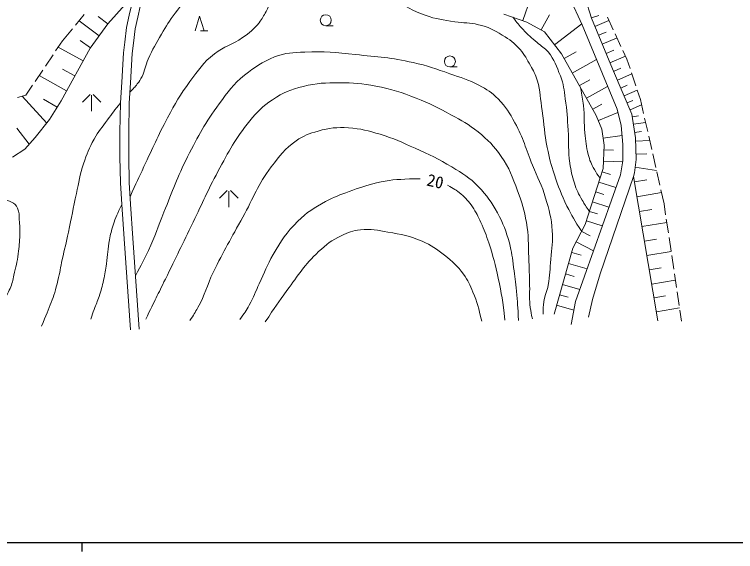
# Model space of a CAD drawing. Units: millimetres, scale not verified. Extents: x 40000 to 680000, y 20000 to 380000.
# Drawn here: x 260674 to 339198, y 204000 to 262454 of the extents above; entities that cross this region are included whole.
import ezdxf
from ezdxf.enums import TextEntityAlignment as Align

# ---------------------------------------------------------------- set-up
doc = ezdxf.new("R2010")
doc.units = ezdxf.units.MM
doc.header["$LTSCALE"] = 1000
doc.layers.add('M-TTL-BAND', color=7, linetype='Continuous', lineweight=25)
doc.layers.add('M-WORK', color=1, linetype='Continuous', lineweight=13)
doc.styles.add('ＭＳ ゴシック', font='')
doc.styles.get('ＭＳ ゴシック').set_extended_font_data('MS Gothic')

msp = doc.modelspace()

# ---------------------------------------------------------------- linework, layer by layer
at = {"layer": 'M-TTL-BAND'}
for p, q in [((40000, 205000), (579000, 205000)), ((268000, 205000), (268000, 204000))]:
    msp.add_line(p, q, dxfattribs=at)
at = {"layer": 'M-WORK'}
for p, q in [((317986, 271267), (322492, 261311)), ((316026, 261779), (318557, 269299)), ((323525, 262040), (321242, 269187)), ((270861, 261446), (273806, 264755)), ((273454, 263564), (273173, 262368)), ((274373, 263321), (274100, 262161)), ((267322, 261283), (268283, 262435)), ((273173, 262368), (272891, 261031)), ((280361, 260673), (280841, 262273)), ((280841, 262273), (281321, 260673)), ((316475, 261628), (313966, 262472)), ((318018, 260771), (318924, 262401)), ((323514, 262075), (324300, 262327)), ((269916, 260142), (267707, 261745)), ((270856, 261438), (269776, 262221)), ((274100, 262161), (273828, 260871)), ((318375, 260572), (316475, 261628)), ((325800, 256528), (323525, 262040)), ((323889, 261158), (325415, 261788)), ((325878, 260787), (325249, 262148)), ((265892, 259566), (267002, 260899)), ((268938, 258795), (270861, 261446)), ((272891, 261031), (272680, 259436)), ((273828, 260871), (273624, 259326)), ((294578, 261223), (295378, 261223)), ((319498, 259127), (322444, 261415)), ((322492, 261311), (326291, 252129)), ((281721, 260673), (280921, 260673)), ((320252, 258156), (318375, 260572)), ((324287, 260194), (325090, 260526)), ((326717, 258971), (326088, 260333)), ((265160, 258478), (265892, 259566)), ((268954, 258817), (267850, 259619)), ((272680, 259436), (272563, 258287)), ((273624, 259326), (273509, 258204)), ((324684, 259230), (326291, 259894)), ((268156, 257388), (265442, 258897)), ((265756, 253068), (268938, 258795)), ((320535, 257653), (321847, 258391)), ((325103, 258216), (325949, 258565)), ((327361, 257578), (326927, 258517)), ((264044, 256819), (264881, 258063)), ((272563, 258287), (272469, 256997)), ((273509, 258204), (273417, 256934)), ((324028, 251448), (320252, 258156)), ((321421, 256078), (324045, 257556)), ((325522, 257202), (327213, 257900)), ((327702, 256564), (327361, 257578)), ((272469, 256997), (272352, 255074)), ((273417, 256934), (273300, 255020)), ((262928, 255159), (263765, 256404)), ((267251, 255759), (265894, 256514)), ((308087, 256737), (308887, 256737)), ((327911, 251603), (325800, 256528)), ((325918, 256253), (326705, 256591)), ((328339, 254668), (327861, 256090)), ((266346, 254131), (263354, 255793)), ((322195, 254703), (323341, 255348)), ((326323, 255309), (327897, 255983)), ((261916, 253656), (262648, 254744)), ((272352, 255074), (272234, 252846)), ((273300, 255020), (273184, 252810)), ((322969, 253329), (325261, 254619)), ((326692, 254447), (327409, 254755)), ((261025, 253401), (261916, 253656)), ((268907, 253745), (268084, 252922)), ((269084, 251922), (269084, 253672)), ((270084, 252922), (269261, 253745)), ((327061, 253586), (328496, 254201)), ((328839, 253180), (328498, 254194)), ((264196, 250637), (261522, 253543)), ((265319, 252353), (263858, 253245)), ((264505, 251020), (265756, 253068)), ((272234, 252846), (272164, 249632)), ((327384, 252831), (328014, 253101)), ((329183, 251661), (328839, 253180)), ((273184, 252810), (273114, 249622)), ((323645, 252128), (324646, 252691)), ((326291, 252129), (326725, 250369)), ((327708, 252076), (328967, 252615)), ((324638, 249971), (324028, 251448)), ((324256, 250895), (326379, 251771)), ((328286, 249023), (327911, 251603)), ((327953, 251314), (328618, 251411)), ((262922, 249058), (264505, 251020)), ((328069, 250516), (329399, 250709)), ((329626, 249710), (329294, 251173)), ((262282, 248337), (260935, 250071)), ((324872, 248235), (324638, 249971)), ((326725, 250369), (326936, 248282)), ((328203, 249597), (328968, 249708)), ((261812, 247807), (262922, 249058)), ((272164, 249632), (272164, 246959)), ((273114, 249622), (273114, 246971)), ((324770, 248992), (326836, 249272)), ((328380, 246677), (328286, 249023)), ((330068, 247760), (329736, 249222)), ((324778, 245679), (324872, 248235)), ((326936, 248282), (326936, 246523)), ((328300, 248675), (329846, 248736)), ((260467, 246931), (261812, 247807)), ((324854, 247736), (325906, 247697)), ((272164, 246959), (272234, 244144)), ((273114, 246971), (273184, 244179)), ((328207, 245232), (328380, 246677)), ((328357, 247249), (329545, 247297)), ((330510, 245809), (330178, 247272)), ((324807, 246473), (326913, 246395)), ((326936, 246523), (326655, 244998)), ((328243, 245834), (330591, 245454)), ((326655, 244998), (321776, 231207)), ((322832, 239580), (324778, 245679)), ((324664, 245322), (325593, 245025)), ((328078, 244810), (328207, 245232)), ((330952, 243859), (330621, 245321)), ((324309, 244208), (326165, 243615)), ((324466, 234209), (328078, 244810)), ((328078, 244810), (330740, 229119)), ((328177, 244224), (329518, 244451)), ((272234, 244144), (272352, 241752)), ((273184, 244179), (273300, 241808)), ((283842, 243296), (283019, 242473)), ((284019, 241473), (284019, 243223)), ((285019, 242473), (284195, 243296)), ((323966, 243134), (324861, 242848)), ((328450, 242615), (331131, 243070)), ((331407, 241852), (331063, 243371)), ((323623, 242060), (325413, 241488)), ((331583, 240660), (331407, 241852)), ((272352, 241752), (272610, 238023)), ((273300, 241808), (273557, 238089)), ((328725, 240992), (330078, 241221)), ((323293, 241024), (324155, 240749)), ((321495, 237024), (322832, 239580)), ((322962, 239989), (324688, 239438)), ((329001, 239368), (331706, 239827)), ((331876, 238681), (331657, 240165)), ((322442, 238835), (323380, 238344)), ((272610, 238023), (273313, 228148)), ((273557, 238089), (274261, 228216)), ((329269, 237785), (330588, 238009)), ((332168, 236703), (331949, 238187)), ((321853, 237709), (323729, 236728)), ((319431, 229847), (321495, 237024)), ((321359, 236554), (322370, 236263)), ((329538, 236202), (332176, 236650)), ((332461, 234724), (332242, 236208)), ((321011, 235341), (323033, 234759)), ((329800, 234659), (331086, 234877)), ((320685, 234209), (321628, 233938)), ((323621, 231441), (324466, 234209)), ((332753, 232746), (332534, 234230)), ((330062, 233115), (332634, 233552)), ((320360, 233077), (322246, 232535)), ((320033, 231943), (320979, 231671)), ((330317, 231610), (331571, 231823)), ((333046, 230767), (332827, 232251)), ((321776, 231207), (321307, 228721)), ((323199, 229494), (323621, 231441)), ((319707, 230808), (321598, 230264)), ((330572, 230105), (333081, 230531)), ((333295, 229081), (333119, 230273))]:
    msp.add_line(p, q, dxfattribs=at)
for centre in [(294578, 261823), (308087, 257337)]:
    msp.add_circle(centre, 600, dxfattribs=at)
for points, knots in [([(273246, 253988), (273642, 254390), (273773, 254513), (274054, 254894), (274275, 255193), (274404, 255360), (274570, 255692), (274923, 256397), (274926, 256873), (275251, 257592), (275745, 258686), (276078, 259274), (276681, 260312), (277216, 261233), (277541, 261737), (278182, 262587), (278867, 263495), (279233, 264037), (280082, 264792), (280988, 265598), (281558, 266002), (282639, 266551), (283752, 267118), (284433, 267334), (285641, 267654), (286970, 268005), (287751, 268044), (289112, 268240), (290472, 268435), (291233, 268609), (292607, 268639), (294226, 268674), (295141, 268531), (296735, 268240), (297770, 268051), (298306, 267764), (299315, 267466), (300622, 267080), (301037, 266963), (302667, 266499)], [0, 0, 0, 0, 1, 1, 1, 2, 2, 2, 3, 3, 3, 4, 4, 4, 5, 5, 5, 6, 6, 6, 7, 7, 7, 8, 8, 8, 9, 9, 9, 10, 10, 10, 11, 11, 11, 12, 12, 12, 13, 13, 13, 13]), ([(273261, 242613), (273991, 244208), (274182, 244615), (274783, 245892), (275764, 247978), (276253, 249178), (277351, 251205), (278213, 252794), (278687, 253704), (279779, 255145), (280731, 256402), (281206, 257205), (282453, 258171), (283543, 259015), (284382, 259142), (285513, 259930), (286288, 260469), (286702, 260825), (287308, 261548), (287672, 261984), (287804, 262284), (288082, 262779), (288512, 263546), (288551, 264100), (289102, 264785), (289726, 265561), (290206, 265911), (291072, 266403), (291632, 266721), (292012, 266846), (292655, 266861), (293635, 266882), (294138, 266486), (295083, 266227), (296350, 265881), (297071, 265723), (298319, 265313), (299753, 264841), (300551, 264558), (301943, 263976), (303316, 263402), (303986, 262847), (305391, 262357), (306613, 261931), (307352, 261871), (308628, 261654), (309624, 261484), (310216, 261586), (311196, 261337), (312270, 261065), (312856, 260792), (313799, 260211), (314631, 259700), (315092, 259363), (315734, 258628), (316263, 258022), (316467, 257606), (316860, 256904), (317200, 256298), (317399, 255951), (317599, 255286), (317975, 254033), (317934, 253273), (318127, 251979), (318360, 250414), (318368, 249517), (318690, 247968), (318932, 246800), (319080, 246143), (319464, 245013), (319926, 243653), (320194, 242886), (320836, 241600), (321393, 240482), (321634, 240089), (322442, 238835)], [0, 0, 0, 0, 1, 1, 1, 2, 2, 2, 3, 3, 3, 4, 4, 4, 5, 5, 5, 6, 6, 6, 7, 7, 7, 8, 8, 8, 9, 9, 9, 10, 10, 10, 11, 11, 11, 12, 12, 12, 13, 13, 13, 14, 14, 14, 15, 15, 15, 16, 16, 16, 17, 17, 17, 18, 18, 18, 19, 19, 19, 20, 20, 20, 21, 21, 21, 22, 22, 22, 23, 23, 23, 24, 24, 24, 25, 25, 25, 25]), ([(314937, 262145), (315438, 261496), (315594, 261304), (316061, 260805), (316615, 260213), (316979, 259935), (317586, 259398), (318048, 258988), (318388, 258841), (318782, 258366), (319511, 257485), (319698, 256825), (320119, 255762), (320485, 254838), (320507, 254258), (320658, 253276), (320863, 251949), (320868, 251191), (320963, 249852), (321063, 248452), (320959, 247654), (321151, 246263), (321269, 245407), (321386, 244931), (321643, 244105), (321880, 243346), (322091, 242942), (322488, 242253), (322774, 241756), (322891, 241577), (323293, 241024)], [0, 0, 0, 0, 1, 1, 1, 2, 2, 2, 3, 3, 3, 4, 4, 4, 5, 5, 5, 6, 6, 6, 7, 7, 7, 8, 8, 8, 9, 9, 9, 10, 10, 10, 10]), ([(273848, 234010), (274557, 235295), (274746, 235670), (275264, 236763), (276017, 238352), (276275, 239314), (276953, 240938), (277939, 243301), (278373, 244682), (279533, 246965), (280721, 249306), (281426, 250619), (282980, 252735), (283937, 254038), (284456, 254830), (285724, 255831), (286902, 256761), (287612, 257274), (289008, 257825), (290217, 258302), (290994, 258291), (292292, 258364), (294444, 258485), (295657, 258287), (297803, 258083), (300271, 257848), (301670, 257752), (304089, 257215), (305679, 256862), (306543, 256544), (308076, 255995), (309328, 255548), (310075, 255385), (311243, 254752), (312132, 254270), (312647, 253975), (313354, 253251), (314213, 252371), (314565, 251748), (315160, 250671), (316105, 248960), (316344, 247860), (317083, 246051), (317653, 244654), (318097, 243913), (318514, 242462), (318903, 241105), (319144, 240329), (319241, 238921), (319323, 237712), (319173, 237032), (319077, 235825), (318988, 234714), (319002, 234081), (318795, 232987), (318660, 232270), (318419, 231903), (318326, 231181), (318259, 230662), (318249, 230458), (318256, 229844)], [0, 0, 0, 0, 1, 1, 1, 2, 2, 2, 3, 3, 3, 4, 4, 4, 5, 5, 5, 6, 6, 6, 7, 7, 7, 8, 8, 8, 9, 9, 9, 10, 10, 10, 11, 11, 11, 12, 12, 12, 13, 13, 13, 14, 14, 14, 15, 15, 15, 16, 16, 16, 17, 17, 17, 18, 18, 18, 19, 19, 19, 20, 20, 20, 20]), ([(274969, 229277), (276013, 231411), (276274, 231945), (277111, 233655), (278293, 236073), (278954, 237429), (280136, 239847), (281189, 242000), (281690, 243252), (282834, 245359), (284048, 247595), (284696, 248900), (286305, 250871), (287137, 251890), (287685, 252422), (288768, 253169), (289943, 253980), (290738, 254269), (292122, 254623), (293629, 255009), (294529, 255006), (296085, 255022), (297631, 255038), (298507, 254937), (300026, 254647), (301791, 254309), (302759, 253982), (304435, 253333), (305952, 252746), (306763, 252312), (308188, 251527), (309388, 250866), (310105, 250541), (311167, 249674), (312276, 248768), (312862, 248179), (313676, 247001), (314594, 245672), (314885, 244780), (315459, 243271), (315959, 241956), (316168, 241184), (316420, 239800), (316687, 238337), (316607, 237486), (316678, 236000), (316736, 234792), (316736, 234114), (316772, 232904), (316800, 231988), (316711, 231466), (316843, 230559), (316912, 230079), (316939, 229899), (317077, 229339)], [0, 0, 0, 0, 1, 1, 1, 2, 2, 2, 3, 3, 3, 4, 4, 4, 5, 5, 5, 6, 6, 6, 7, 7, 7, 8, 8, 8, 9, 9, 9, 10, 10, 10, 11, 11, 11, 12, 12, 12, 13, 13, 13, 14, 14, 14, 15, 15, 15, 16, 16, 16, 17, 17, 17, 18, 18, 18, 18]), ([(322321, 254481), (322496, 253562), (322535, 253293), (322628, 252526), (322768, 251378), (322673, 250720), (322793, 249570), (322888, 248649), (322918, 248123), (323144, 247225), (323314, 246552), (323481, 246186), (323825, 245583), (324044, 245200), (324135, 245055), (324446, 244639)], [0, 0, 0, 0, 1, 1, 1, 2, 2, 2, 3, 3, 3, 4, 4, 4, 5, 5, 5, 5]), ([(263627, 228526), (264563, 230808), (264923, 231493), (265409, 233498), (265624, 234380), (265687, 234887), (265879, 235774), (266131, 236940), (266305, 237586), (266559, 238752), (266915, 240388), (267065, 241316), (267427, 242951), (267709, 244228), (267776, 244972), (268201, 246211), (268569, 247286), (268790, 247895), (269350, 248884), (269839, 249750), (270217, 250170), (270804, 250972), (271348, 251715), (271534, 251954), (272234, 252846)], [0, 0, 0, 0, 1, 1, 1, 2, 2, 2, 3, 3, 3, 4, 4, 4, 5, 5, 5, 6, 6, 6, 7, 7, 7, 8, 8, 8, 8]), ([(279777, 229142), (280217, 229776), (280332, 229988), (280656, 230549), (281472, 231962), (281588, 232921), (282310, 234384), (283490, 236777), (284256, 238065), (285547, 240400), (286731, 242544), (287149, 243912), (288643, 245853), (289579, 247070), (290086, 247833), (291352, 248703), (292193, 249281), (292761, 249480), (293744, 249758), (294994, 250112), (295755, 250197), (297051, 250110), (298422, 250019), (299184, 249806), (300499, 249407), (302027, 248943), (302842, 248551), (304298, 247894), (305901, 247171), (306813, 246776), (308309, 245853), (309504, 245116), (310217, 244716), (311194, 243707), (312152, 242718), (312618, 242071), (313270, 240857), (313921, 239646), (314201, 238910), (314571, 237586), (314856, 236570), (314878, 235968), (315029, 234924), (315174, 233919), (315233, 233353), (315334, 232344), (315457, 231100), (315477, 230689), (315568, 229154)], [0, 0, 0, 0, 1, 1, 1, 2, 2, 2, 3, 3, 3, 4, 4, 4, 5, 5, 5, 6, 6, 6, 7, 7, 7, 8, 8, 8, 9, 9, 9, 10, 10, 10, 11, 11, 11, 12, 12, 12, 13, 13, 13, 14, 14, 14, 15, 15, 15, 16, 16, 16, 16]), ([(285227, 229248), (285736, 229967), (285881, 230193), (286247, 230831), (286747, 231699), (286908, 232247), (287338, 233153), (287925, 234391), (288142, 235146), (288851, 236319), (289761, 237824), (290267, 238713), (291525, 239943), (292560, 240956), (293283, 241386), (294550, 242089), (295503, 242618), (296097, 242799), (297118, 243179), (298267, 243607), (298916, 243848), (300109, 244129), (301483, 244453), (302287, 244496), (303697, 244552), (304146, 244569), (304303, 244581), (304847, 244575)], [0, 0, 0, 0, 1, 1, 1, 2, 2, 2, 3, 3, 3, 4, 4, 4, 5, 5, 5, 6, 6, 6, 7, 7, 7, 8, 8, 8, 9, 9, 9, 9]), ([(307825, 243871), (308525, 243497), (308778, 243356), (309303, 242910), (309862, 242435), (310132, 242108), (310546, 241502), (310969, 240883), (311152, 240497), (311461, 239814), (311846, 238963), (312043, 238475), (312329, 237586), (312804, 236104), (313026, 235258), (313361, 233739), (313747, 231981), (313816, 231347), (314088, 229189)], [0, 0, 0, 0, 1, 1, 1, 2, 2, 2, 3, 3, 3, 4, 4, 4, 5, 5, 5, 6, 6, 6, 6]), ([(256827, 230304), (256381, 230325), (256113, 230272), (255691, 230416), (255355, 230530), (255188, 230664), (254922, 230899), (254434, 231330), (254178, 231617), (253866, 232189), (253525, 232814), (253419, 233221), (253304, 233924), (253173, 234720), (253207, 235185), (253280, 235988), (253367, 236937), (253393, 237498), (253749, 238381), (254059, 239149), (254330, 239561), (254898, 240163), (255420, 240717), (255811, 240932), (256470, 241313), (257138, 241698), (257534, 241900), (258276, 242110), (258730, 242239), (259001, 242304), (259472, 242274), (259822, 242252), (260036, 242216), (260340, 242040), (260665, 241851), (260851, 241695), (261020, 241359), (261241, 240921), (261164, 240605), (261208, 240116), (261266, 239468), (261272, 239102), (261255, 238451), (261234, 237652), (261202, 237202), (261090, 236411), (260961, 235494), (260840, 234988), (260621, 234089), (260479, 233505), (260440, 233161), (260199, 232611), (259980, 232110), (259791, 231859), (259472, 231415), (259256, 231114), (259157, 230912), (258862, 230688), (258582, 230474), (258386, 230389), (258041, 230312), (257578, 230210), (257301, 230283), (256827, 230304)], [0, 0, 0, 0, 1, 1, 1, 2, 2, 2, 3, 3, 3, 4, 4, 4, 5, 5, 5, 6, 6, 6, 7, 7, 7, 8, 8, 8, 9, 9, 9, 10, 10, 10, 11, 11, 11, 12, 12, 12, 13, 13, 13, 14, 14, 14, 15, 15, 15, 16, 16, 16, 17, 17, 17, 18, 18, 18, 19, 19, 19, 20, 20, 20, 21, 21, 21, 21]), ([(268980, 229294), (269158, 229806), (269205, 229939), (269356, 230350), (269558, 230902), (269709, 231198), (269895, 231757), (270124, 232442), (270236, 232833), (270388, 233539), (270535, 234230), (270591, 234623), (270693, 235322), (270840, 236336), (270845, 236916), (271021, 237925), (271131, 238558), (271231, 238907), (271420, 239520), (271698, 240423), (271868, 240735), (272352, 241752)], [0, 0, 0, 0, 1, 1, 1, 2, 2, 2, 3, 3, 3, 4, 4, 4, 5, 5, 5, 6, 6, 6, 7, 7, 7, 7]), ([(287992, 228995), (289072, 230646), (289387, 231104), (290349, 232408), (291615, 234124), (292235, 235190), (293797, 236642), (294659, 237443), (295197, 237871), (296259, 238377), (297029, 238744), (297500, 238915), (298347, 239010), (299516, 239142), (300190, 238977), (301349, 238776), (302836, 238518), (303688, 238354), (305078, 237767), (306113, 237331), (306624, 236925), (307517, 236243), (308424, 235551), (308891, 235086), (309581, 234179), (310100, 233497), (310245, 233016), (310590, 232232), (311107, 231057), (311192, 230563), (311552, 229089)], [0, 0, 0, 0, 1, 1, 1, 2, 2, 2, 3, 3, 3, 4, 4, 4, 5, 5, 5, 6, 6, 6, 7, 7, 7, 8, 8, 8, 9, 9, 9, 10, 10, 10, 10])]:
    msp.add_open_spline(points, degree=3, knots=knots, dxfattribs=at)

# ---------------------------------------------------------------- texts
at = {"layer": 'M-WORK', "style": 'ＭＳ ゴシック'}
msp.add_text('20', height=1320, rotation=346.709, dxfattribs=at).set_placement((306508, 244292), align=Align.MIDDLE_CENTER)

doc.saveas('drawing.dxf')
